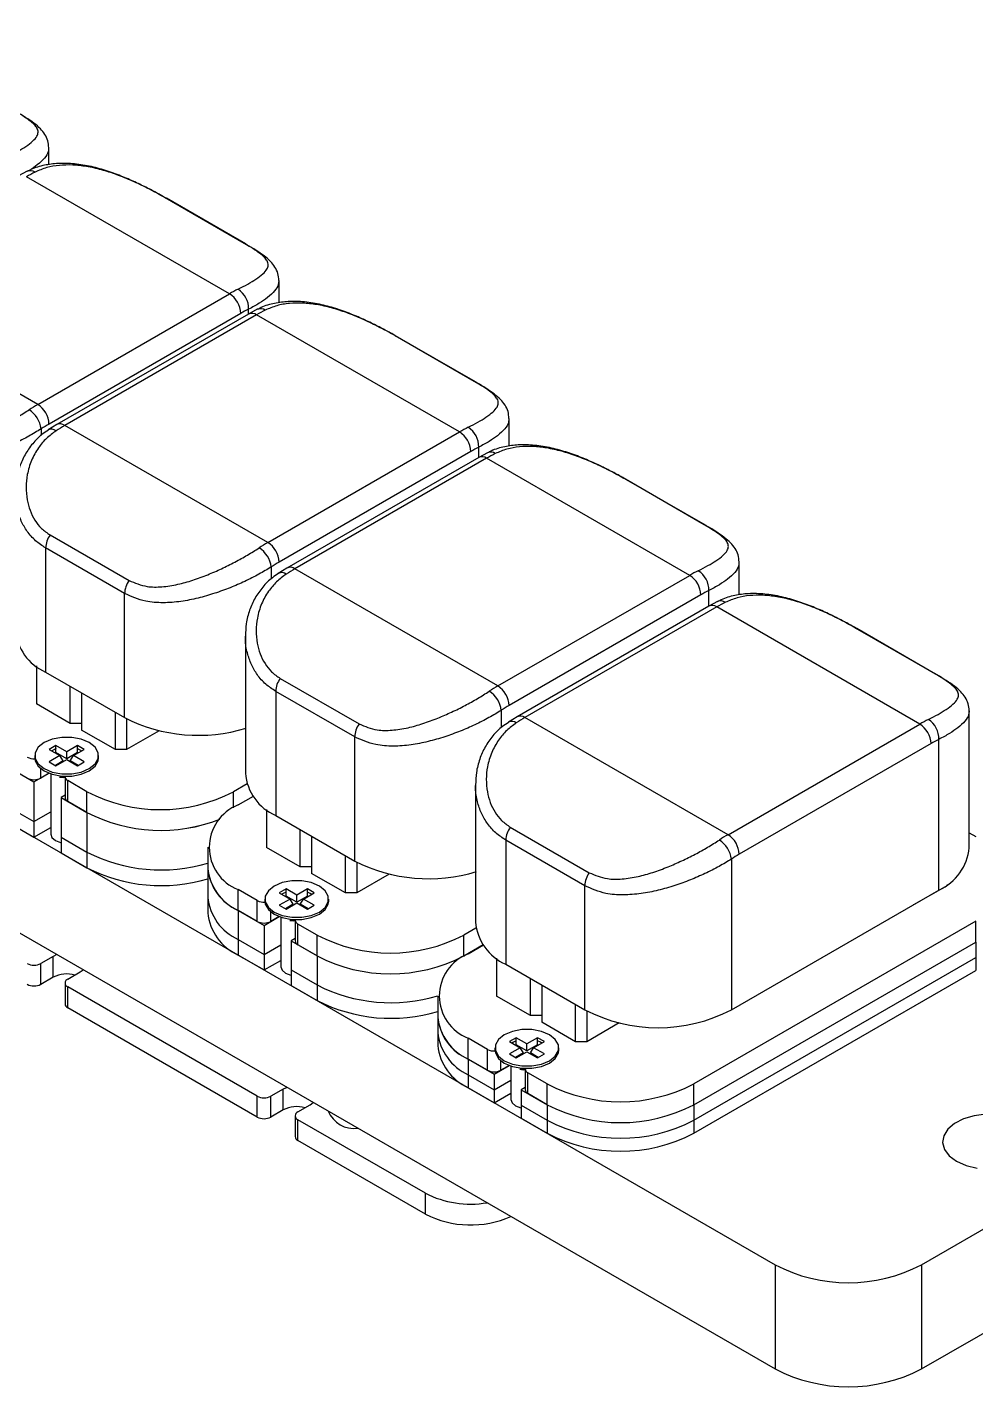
# Model space of a CAD drawing. Header units: millimetres. Extents: x 5 to 292, y 4 to 204.
# Drawn here: x 228.11 to 257.84, y 120.19 to 162.84 of the extents above; entities that cross this region are included whole.
import ezdxf

# ---------------------------------------------------------------- set-up
doc = ezdxf.new("R2010")
doc.units = ezdxf.units.MM

msp = doc.modelspace()

# ---------------------------------------------------------------- linework, layer by layer
at = {"color": 7, "linetype": 'Continuous', "lineweight": 25}
for p, q in [((184.3, 162.838), (251.546, 124.018)), ((184.3, 159.572), (251.546, 120.752)), ((228.786, 158.525), (228.786, 159.055)), ((228.106, 158.319), (227.832, 158.172)), ((234.446, 154.473), (228.082, 158.147)), ((232.463, 157.472), (232.412, 157.501)), ((234.905, 156.058), (232.43, 157.487)), ((234.943, 156.042), (232.468, 157.471)), ((235.999, 154.194), (235.999, 154.891)), ((228.435, 151.003), (222.071, 154.677)), ((228.435, 151.003), (234.446, 154.473)), ((235.318, 153.989), (235.044, 153.841)), ((234.799, 153.861), (228.789, 150.391)), ((235.044, 153.841), (229.034, 150.371)), ((235.294, 153.816), (229.284, 150.346)), ((241.658, 150.142), (235.294, 153.816)), ((239.676, 153.142), (239.624, 153.171)), ((242.118, 151.727), (239.643, 153.156)), ((242.156, 151.711), (239.681, 153.14)), ((243.211, 149.696), (243.211, 150.56)), ((229.034, 150.371), (228.762, 150.204)), ((235.648, 146.673), (229.284, 150.346)), ((235.648, 146.673), (241.658, 150.142)), ((242.012, 149.53), (236.001, 146.06)), ((242.257, 149.343), (236.246, 145.873)), ((242.507, 149.318), (236.496, 145.848)), ((242.531, 149.49), (242.257, 149.343)), ((248.871, 145.644), (242.507, 149.318)), ((246.888, 148.643), (246.837, 148.672)), ((249.33, 147.229), (246.855, 148.658)), ((249.368, 147.213), (246.893, 148.642)), ((228.824, 146.911), (231.299, 145.482)), ((231.158, 145.074), (228.683, 146.502)), ((228.683, 146.502), (228.683, 142.61)), ((236.246, 145.873), (235.975, 145.705)), ((250.424, 145.029), (250.424, 146.062)), ((242.86, 142.174), (236.496, 145.848)), ((242.86, 142.174), (248.871, 145.644)), ((231.158, 141.181), (231.158, 145.074)), ((249.224, 145.032), (243.214, 141.562)), ((249.469, 144.676), (243.459, 141.206)), ((249.719, 144.651), (243.709, 141.182)), ((249.743, 144.824), (249.469, 144.676)), ((256.083, 140.978), (249.719, 144.651)), ((234.943, 143.735), (234.943, 139.438)), ((254.101, 143.977), (254.049, 144.006)), ((256.543, 142.563), (254.068, 143.991)), ((256.581, 142.547), (254.106, 143.975)), ((228.393, 142.802), (228.393, 141.609)), ((228.683, 142.61), (231.158, 141.181)), ((229.454, 140.997), (229.454, 142.165)), ((236.037, 142.412), (238.511, 140.983)), ((229.454, 140.997), (228.393, 141.609)), ((229.807, 141.961), (229.807, 140.792)), ((238.37, 140.575), (235.895, 142.004)), ((235.895, 142.004), (235.895, 138.112)), ((230.868, 140.18), (230.868, 141.349)), ((243.459, 141.206), (243.187, 141.039)), ((250.073, 137.508), (243.709, 141.182)), ((257.636, 137.099), (257.636, 141.396)), ((229.807, 140.997), (229.454, 140.997)), ((230.868, 140.18), (229.807, 140.792)), ((231.221, 141.146), (231.221, 140.18)), ((232.24, 140.768), (231.221, 140.18)), ((250.073, 137.508), (256.083, 140.978)), ((238.37, 136.683), (238.37, 140.575)), ((256.437, 140.365), (250.426, 136.896)), ((256.684, 135.772), (256.684, 140.498)), ((228.343, 139.989), (228.343, 139.919)), ((229.007, 140.305), (228.795, 140.182)), ((228.795, 140.182), (229.131, 139.989)), ((229.131, 139.989), (228.795, 139.795)), ((228.919, 140.163), (228.873, 140.137)), ((229.011, 140.207), (228.919, 140.163)), ((229.007, 140.082), (228.988, 140.071)), ((229.343, 140.111), (229.007, 140.305)), ((229.007, 140.209), (229.007, 140.305)), ((229.007, 140.082), (229.007, 140.195)), ((229.343, 139.888), (229.007, 140.082)), ((229.234, 139.825), (229.131, 139.989)), ((229.679, 140.305), (229.343, 140.111)), ((229.343, 139.888), (229.343, 140.111)), ((229.679, 140.082), (229.343, 139.888)), ((229.452, 139.825), (229.555, 139.989)), ((229.555, 139.989), (229.891, 140.182)), ((229.891, 139.795), (229.555, 139.989)), ((229.891, 140.182), (229.679, 140.305)), ((229.679, 140.209), (229.679, 140.305)), ((229.679, 140.082), (229.679, 140.195)), ((229.698, 140.071), (229.679, 140.082)), ((230.343, 139.919), (230.343, 139.989)), ((231.221, 140.18), (230.868, 140.18)), ((227.505, 139.633), (228.318, 139.163)), ((228.795, 139.795), (229.007, 139.672)), ((229.234, 139.825), (228.988, 139.683)), ((229.007, 139.672), (229.343, 139.866)), ((229.343, 139.866), (229.679, 139.672)), ((229.698, 139.683), (229.452, 139.825)), ((229.679, 139.672), (229.891, 139.795)), ((228.318, 139.163), (228.792, 139.437)), ((228.318, 139.163), (228.318, 137.918)), ((228.792, 139.437), (228.53, 139.286)), ((228.843, 139.419), (228.843, 137.53)), ((229.122, 139.314), (229.228, 139.299)), ((229.291, 139.293), (229.228, 139.299)), ((229.291, 139.327), (229.291, 138.673)), ((229.979, 138.857), (229.378, 139.204)), ((229.378, 138.551), (229.378, 139.204)), ((234.997, 139.1), (234.576, 138.857)), ((242.156, 139.069), (242.156, 134.772)), ((229.291, 138.745), (229.166, 138.673)), ((229.166, 138.673), (229.979, 138.204)), ((229.166, 138.673), (229.166, 137.428)), ((229.979, 138.204), (229.979, 138.857)), ((234.717, 138.441), (235.194, 138.716)), ((227.505, 138.387), (228.318, 137.918)), ((228.318, 137.918), (228.843, 138.221)), ((229.979, 138.204), (229.378, 138.551)), ((229.979, 138.204), (229.979, 136.958)), ((235.606, 138.303), (235.606, 137.11)), ((227.505, 137.897), (228.318, 137.428)), ((228.318, 137.918), (228.318, 137.428)), ((235.895, 138.112), (238.37, 136.683)), ((228.318, 137.428), (228.843, 137.731)), ((229.166, 137.428), (229.979, 136.958)), ((229.166, 137.428), (229.166, 136.938)), ((236.666, 136.498), (236.666, 137.667)), ((237.02, 137.463), (237.02, 136.294)), ((245.583, 135.909), (243.108, 137.338)), ((243.108, 137.338), (243.108, 133.445)), ((243.249, 137.746), (245.724, 136.317)), ((257.636, 137.566), (257.839, 137.448)), ((229.166, 136.938), (229.979, 136.468)), ((229.979, 136.958), (229.979, 136.468)), ((233.765, 137.114), (233.765, 136.461)), ((236.666, 136.498), (235.606, 137.11)), ((237.02, 136.498), (236.666, 136.498)), ((238.08, 135.682), (238.08, 136.85)), ((238.434, 136.647), (238.434, 135.682)), ((250.179, 136.743), (250.179, 132.017)), ((233.765, 136.461), (233.765, 135.55)), ((238.08, 135.682), (237.02, 136.294)), ((239.452, 136.27), (238.434, 135.682)), ((235.318, 135.441), (234.717, 135.788)), ((234.717, 135.134), (234.717, 135.788)), ((236.22, 135.807), (236.008, 135.684)), ((236.008, 135.684), (236.343, 135.49)), ((236.131, 135.665), (236.086, 135.639)), ((236.224, 135.709), (236.131, 135.665)), ((236.556, 135.613), (236.22, 135.807)), ((236.22, 135.711), (236.22, 135.807)), ((236.22, 135.584), (236.22, 135.697)), ((236.891, 135.807), (236.556, 135.613)), ((236.768, 135.49), (237.104, 135.684)), ((237.104, 135.684), (236.891, 135.807)), ((236.891, 135.711), (236.891, 135.807)), ((236.891, 135.584), (236.891, 135.697)), ((238.434, 135.682), (238.08, 135.682)), ((245.583, 132.017), (245.583, 135.909)), ((250.179, 132.017), (256.684, 135.772)), ((256.951, 135.917), (255.89, 135.304)), ((256.951, 135.917), (256.951, 135.947)), ((233.765, 135.55), (233.765, 135.06)), ((235.318, 134.787), (235.318, 135.441)), ((235.556, 135.49), (235.556, 135.42)), ((236.343, 135.49), (236.008, 135.296)), ((236.008, 135.296), (236.22, 135.174)), ((236.22, 135.584), (236.2, 135.573)), ((236.446, 135.327), (236.2, 135.185)), ((236.556, 135.39), (236.22, 135.584)), ((236.22, 135.174), (236.556, 135.368)), ((236.446, 135.327), (236.343, 135.49)), ((236.556, 135.39), (236.556, 135.613)), ((236.891, 135.584), (236.556, 135.39)), ((236.556, 135.368), (236.891, 135.174)), ((236.665, 135.327), (236.768, 135.49)), ((236.911, 135.185), (236.665, 135.327)), ((237.104, 135.296), (236.768, 135.49)), ((236.911, 135.573), (236.891, 135.584)), ((236.891, 135.174), (237.104, 135.296)), ((237.556, 135.42), (237.556, 135.49)), ((255.89, 135.304), (255.874, 135.304)), ((255.89, 135.314), (255.89, 135.304)), ((234.717, 135.134), (235.53, 134.665)), ((234.717, 135.134), (234.717, 134.223)), ((235.318, 134.787), (234.717, 135.134)), ((235.53, 134.665), (236.004, 134.939)), ((236.004, 134.939), (235.742, 134.787)), ((236.056, 134.92), (236.056, 133.366)), ((236.335, 134.816), (236.44, 134.801)), ((236.503, 134.795), (236.44, 134.801)), ((236.503, 134.828), (236.503, 134.175)), ((257.839, 134.795), (249.001, 129.693)), ((257.839, 134.142), (257.839, 134.795)), ((235.53, 134.665), (235.53, 133.754)), ((237.192, 134.359), (236.591, 134.706)), ((236.591, 134.053), (236.591, 134.706)), ((237.192, 133.706), (237.192, 134.359)), ((242.173, 134.581), (241.788, 134.359)), ((241.788, 133.706), (241.788, 134.359)), ((234.717, 134.223), (235.53, 133.754)), ((234.717, 134.223), (234.717, 133.733)), ((235.53, 133.754), (236.056, 134.057)), ((236.503, 134.247), (236.379, 134.175)), ((236.379, 134.175), (237.192, 133.706)), ((236.379, 134.175), (236.379, 133.264)), ((237.192, 133.706), (236.591, 134.053)), ((241.788, 133.706), (242.4, 134.059)), ((241.93, 133.775), (242.406, 134.05)), ((249.001, 129.039), (257.839, 134.142)), ((257.839, 134.142), (257.839, 133.652)), ((228.919, 133.692), (228.53, 133.467)), ((229.039, 133.745), (228.919, 133.692)), ((228.919, 133.039), (228.919, 133.692)), ((234.717, 133.733), (235.53, 133.264)), ((235.53, 133.754), (235.53, 133.264)), ((235.53, 133.264), (236.056, 133.567)), ((237.192, 133.706), (237.192, 132.795)), ((242.818, 133.637), (242.818, 132.444)), ((249.001, 128.549), (257.839, 133.652)), ((257.839, 133.652), (257.839, 133.244)), ((228.53, 132.814), (228.53, 133.467)), ((229.378, 132.978), (229.767, 133.202)), ((229.767, 133.202), (229.86, 133.271)), ((236.379, 133.264), (237.192, 132.795)), ((236.379, 133.264), (236.379, 132.774)), ((243.108, 133.445), (245.583, 132.017)), ((249.001, 128.141), (257.839, 133.244)), ((228.919, 133.039), (228.53, 132.814)), ((229.291, 132.855), (229.291, 132.202)), ((235.318, 129.304), (229.378, 132.733)), ((229.378, 132.079), (229.378, 132.733)), ((236.379, 132.774), (237.192, 132.305)), ((237.192, 132.795), (237.192, 132.305)), ((243.879, 131.832), (243.879, 133)), ((244.232, 132.796), (244.232, 131.628)), ((240.978, 132.448), (240.978, 131.795)), ((243.879, 131.832), (242.818, 132.444)), ((235.318, 128.651), (229.378, 132.079)), ((240.978, 131.795), (240.978, 131.305)), ((244.232, 131.832), (243.879, 131.832)), ((245.293, 131.015), (245.293, 132.184)), ((245.646, 131.981), (245.646, 131.015)), ((245.293, 131.015), (244.232, 131.628)), ((246.665, 131.603), (245.646, 131.015)), ((240.978, 131.305), (240.978, 130.896)), ((242.531, 130.774), (241.93, 131.121)), ((241.93, 130.468), (241.93, 131.121)), ((243.432, 131.14), (243.22, 131.018)), ((243.22, 131.018), (243.556, 130.824)), ((243.344, 130.999), (243.298, 130.973)), ((243.436, 131.042), (243.344, 130.999)), ((243.768, 130.946), (243.432, 131.14)), ((243.432, 131.045), (243.432, 131.14)), ((243.432, 130.917), (243.432, 131.03)), ((244.104, 131.14), (243.768, 130.946)), ((243.768, 130.724), (243.768, 130.946)), ((243.98, 130.824), (244.316, 131.018)), ((244.316, 131.018), (244.104, 131.14)), ((244.104, 131.045), (244.104, 131.14)), ((244.104, 130.917), (244.104, 131.03)), ((245.646, 131.015), (245.293, 131.015)), ((242.531, 130.121), (242.531, 130.774)), ((242.768, 130.824), (242.768, 130.754)), ((243.556, 130.824), (243.22, 130.63)), ((243.22, 130.63), (243.432, 130.508)), ((243.432, 130.917), (243.413, 130.906)), ((243.659, 130.661), (243.413, 130.519)), ((243.768, 130.724), (243.432, 130.917)), ((243.432, 130.508), (243.768, 130.701)), ((243.659, 130.661), (243.556, 130.824)), ((244.104, 130.917), (243.768, 130.724)), ((243.768, 130.701), (244.104, 130.508)), ((243.877, 130.661), (243.98, 130.824)), ((244.123, 130.519), (243.877, 130.661)), ((244.316, 130.63), (243.98, 130.824)), ((244.123, 130.906), (244.104, 130.917)), ((244.104, 130.508), (244.316, 130.63)), ((244.768, 130.754), (244.768, 130.824)), ((241.93, 130.468), (242.743, 129.999)), ((241.93, 130.468), (241.93, 129.978)), ((242.531, 130.121), (241.93, 130.468)), ((242.743, 129.999), (243.217, 130.272)), ((243.217, 130.272), (242.955, 130.121)), ((243.268, 130.254), (243.268, 129.202)), ((243.547, 130.149), (243.653, 130.135)), ((243.716, 130.129), (243.653, 130.135)), ((243.716, 130.162), (243.716, 129.509)), ((241.93, 129.978), (242.743, 129.509)), ((241.93, 129.978), (241.93, 129.57)), ((242.743, 129.999), (242.743, 129.509)), ((242.743, 129.509), (243.268, 129.812)), ((244.404, 129.693), (243.803, 130.039)), ((243.803, 129.386), (243.803, 130.039)), ((244.404, 129.039), (244.404, 129.693)), ((249.001, 129.039), (249.001, 129.693)), ((235.318, 128.651), (235.318, 129.304)), ((236.131, 129.528), (235.742, 129.304)), ((235.742, 128.651), (235.742, 129.304)), ((236.251, 129.582), (236.131, 129.528)), ((236.131, 128.875), (236.131, 129.528)), ((241.93, 129.57), (242.743, 129.1)), ((242.743, 129.509), (242.743, 129.1)), ((242.743, 129.1), (243.268, 129.404)), ((243.716, 129.58), (243.591, 129.509)), ((243.591, 129.509), (244.404, 129.039)), ((243.591, 129.509), (243.591, 129.019)), ((244.404, 129.039), (243.803, 129.386)), ((236.131, 128.875), (235.742, 128.651)), ((236.591, 128.814), (236.98, 129.038)), ((236.98, 129.038), (237.073, 129.108)), ((243.591, 129.019), (244.404, 128.549)), ((243.591, 129.019), (243.591, 128.611)), ((244.404, 129.039), (244.404, 128.549)), ((249.001, 129.039), (249.001, 128.549)), ((256.142, 124.018), (264.981, 129.121)), ((236.503, 128.691), (236.503, 128.038)), ((240.586, 126.263), (236.591, 128.569)), ((236.591, 127.916), (236.591, 128.569)), ((243.591, 128.611), (244.404, 128.141)), ((244.404, 128.549), (244.404, 128.141)), ((249.001, 128.549), (249.001, 128.141)), ((240.586, 125.609), (236.591, 127.916)), ((240.586, 125.609), (240.586, 126.263)), ((256.142, 120.752), (264.981, 125.855)), ((251.546, 124.018), (251.546, 120.752)), ((256.142, 124.018), (256.142, 120.752))]:
    msp.add_line(p, q, dxfattribs=at)
at = {"color": 8, "linetype": 'Continuous', "lineweight": 25}
for p, q in [((235.047, 153.842), (235.047, 153.994)), ((228.541, 150.238), (228.541, 150.033)), ((242.259, 149.344), (242.259, 149.663)), ((235.754, 145.908), (235.754, 145.535)), ((249.472, 144.678), (249.472, 145.165)), ((242.966, 141.409), (242.966, 140.868)), ((228.53, 139.286), (228.53, 139.583)), ((234.576, 138.354), (234.576, 138.857)), ((235.742, 134.787), (235.742, 135.084)), ((241.788, 133.706), (241.788, 133.688)), ((242.955, 130.121), (242.955, 130.418))]:
    msp.add_line(p, q, dxfattribs=at)
at = {"color": 8, "linetype": 'Continuous', "lineweight": 25, "flags": 128}
for points in [[(232.43, 157.487), (232.462, 157.474), (232.464, 157.473)], [(239.643, 153.156), (239.674, 153.144), (239.676, 153.143)], [(246.855, 148.658), (246.887, 148.645), (246.889, 148.644)], [(254.068, 143.991), (254.099, 143.979), (254.101, 143.978)]]:
    msp.add_lwpolyline(points, dxfattribs=at)
at = {"color": 7, "linetype": 'Continuous', "lineweight": 25, "flags": 128}
for points in [[(234.943, 156.042), (234.937, 156.046), (234.905, 156.058)], [(242.156, 151.711), (242.149, 151.715), (242.118, 151.727)], [(249.368, 147.213), (249.362, 147.217), (249.33, 147.229)], [(256.581, 142.547), (256.574, 142.55), (256.543, 142.563)], [(228.636, 139.58), (228.889, 139.474), (229.187, 139.418), (229.5, 139.418), (229.797, 139.474), (230.05, 139.58), (230.234, 139.727), (230.331, 139.898), (230.331, 140.079), (230.234, 140.251), (230.05, 140.397), (229.797, 140.503), (229.5, 140.559), (229.187, 140.559), (228.889, 140.503), (228.636, 140.397), (228.452, 140.251), (228.355, 140.079), (228.355, 139.898), (228.452, 139.727), (228.636, 139.58)], [(228.343, 139.919), (228.355, 139.828), (228.452, 139.656), (228.636, 139.51), (228.889, 139.404), (229.187, 139.348), (229.5, 139.348), (229.797, 139.404), (230.05, 139.51), (230.234, 139.656), (230.331, 139.828), (230.343, 139.919)], [(229.81, 140.136), (229.767, 140.163), (229.675, 140.207)], [(229.291, 139.3), (229.193, 139.306), (229.122, 139.314)], [(228.843, 137.53), (228.881, 137.419), (228.99, 137.326)], [(228.99, 137.326), (229.152, 137.263), (229.166, 137.26)], [(235.848, 135.082), (236.102, 134.976), (236.399, 134.92), (236.712, 134.92), (237.01, 134.976), (237.263, 135.082), (237.447, 135.228), (237.543, 135.4), (237.543, 135.581), (237.447, 135.752), (237.263, 135.898), (237.01, 136.005), (236.712, 136.06), (236.399, 136.06), (236.102, 136.005), (235.848, 135.898), (235.665, 135.752), (235.568, 135.581), (235.568, 135.4), (235.665, 135.228), (235.848, 135.082)], [(237.023, 135.637), (236.98, 135.665), (236.887, 135.709)], [(235.556, 135.42), (235.568, 135.33), (235.665, 135.158), (235.848, 135.012), (236.102, 134.906), (236.399, 134.85), (236.712, 134.85), (237.01, 134.906), (237.263, 135.012), (237.447, 135.158), (237.543, 135.33), (237.556, 135.42)], [(236.503, 134.801), (236.406, 134.807), (236.335, 134.816)], [(236.056, 133.366), (236.094, 133.256), (236.202, 133.162)], [(236.202, 133.162), (236.364, 133.099), (236.379, 133.096)], [(243.061, 130.416), (243.314, 130.31), (243.612, 130.254), (243.924, 130.254), (244.222, 130.31), (244.475, 130.416), (244.659, 130.562), (244.756, 130.734), (244.756, 130.914), (244.659, 131.086), (244.475, 131.232), (244.222, 131.338), (243.924, 131.394), (243.612, 131.394), (243.314, 131.338), (243.061, 131.232), (242.877, 131.086), (242.78, 130.914), (242.78, 130.734), (242.877, 130.562), (243.061, 130.416)], [(244.235, 130.971), (244.192, 130.999), (244.1, 131.042)], [(242.768, 130.754), (242.78, 130.664), (242.877, 130.492), (243.061, 130.346), (243.314, 130.239), (243.612, 130.184), (243.924, 130.184), (244.222, 130.239), (244.475, 130.346), (244.659, 130.492), (244.756, 130.664), (244.768, 130.754)], [(243.716, 130.135), (243.618, 130.141), (243.547, 130.149)], [(243.268, 129.202), (243.306, 129.092), (243.415, 128.998)], [(243.415, 128.998), (243.577, 128.936), (243.591, 128.932)], [(258.158, 128.738), (257.791, 128.69), (257.456, 128.592), (257.174, 128.448), (256.963, 128.269), (256.835, 128.065), (256.8, 127.849), (256.859, 127.634), (257.008, 127.435), (257.238, 127.263)], [(257.238, 127.263), (257.536, 127.13), (257.881, 127.044)]]:
    msp.add_lwpolyline(points, dxfattribs=at)
at = {"color": 7, "linetype": 'Continuous', "lineweight": 25}
for centre, radius, start, end in [((230.62, 153.755), 5.072, 116.5448, 120.0273), ((236.984, 150.082), 5.072, 116.5448, 120.0273), ((234.032, 153.826), 0.768, 2.6055, 57.3945), ((234.32, 154.01), 0.727, 358.6979, 56.8936), ((237.113, 149.857), 4.625, 116.5448, 120.0273), ((237.832, 149.425), 5.072, 116.5448, 120.0273), ((231.245, 146.142), 5.615, 120.0244, 123.2788), ((228.021, 150.356), 0.768, 2.6055, 57.3945), ((227.729, 150.143), 0.818, 6.6843, 57.8761), ((231.35, 145.959), 5.119, 120.0244, 123.2788), ((232.093, 145.485), 5.615, 120.0244, 123.2788), ((244.196, 145.751), 5.072, 116.5448, 120.0273), ((241.244, 149.495), 0.768, 2.6055, 57.3945), ((241.533, 149.68), 0.727, 358.6979, 56.8936), ((244.326, 145.526), 4.625, 116.5448, 120.0273), ((245.045, 144.926), 5.072, 116.5448, 120.0273), ((229.432, 146.471), 0.75, 144.149, 177.6386), ((238.457, 141.811), 5.615, 120.0244, 123.2788), ((234.941, 145.812), 0.818, 6.6843, 57.8761), ((235.234, 146.025), 0.768, 2.6055, 57.3945), ((238.563, 141.628), 5.119, 120.0244, 123.2788), ((231.907, 145.043), 0.75, 144.149, 177.6386), ((239.306, 140.987), 5.615, 120.0244, 123.2788), ((251.409, 141.253), 5.072, 116.5448, 120.0273), ((248.457, 144.997), 0.768, 2.6055, 57.3945), ((248.745, 145.181), 0.727, 358.6979, 56.8936), ((251.538, 141.028), 4.625, 116.5448, 120.0273), ((252.257, 140.26), 5.072, 116.5448, 120.0273), ((229.316, 144.069), 1.591, 184.7823, 246.5379), ((236.644, 141.973), 0.75, 144.149, 177.6386), ((245.67, 137.313), 5.615, 120.0244, 123.2788), ((242.446, 141.527), 0.768, 2.6055, 57.3945), ((242.154, 141.314), 0.818, 6.6843, 57.8761), ((233.476, 145.733), 5.108, 243.0024, 287.0225), ((245.775, 137.13), 5.119, 120.0244, 123.2788), ((246.518, 136.32), 5.615, 120.0244, 123.2788), ((239.119, 140.544), 0.75, 144.149, 177.6386), ((258.621, 136.586), 5.072, 116.5448, 120.0273), ((255.669, 140.33), 0.768, 2.6055, 57.3945), ((255.958, 140.515), 0.727, 358.6979, 56.8936), ((258.751, 136.361), 4.625, 116.5448, 120.0273), ((228.313, 140.332), 0.444, 242.2313, 274.0936), ((228.318, 139.695), 0.461, 242.6097, 297.3903), ((229.431, 139.333), 0.139, 176.3518, 247.9814), ((236.529, 139.571), 1.591, 184.7823, 246.5379), ((229.441, 138.688), 0.151, 185.6948, 245.6253), ((232.278, 143.268), 4.974, 242.4805, 297.5195), ((232.293, 142.711), 5.066, 242.8221, 291.45), ((232.293, 142.701), 5.058, 242.7783, 291.4938), ((235.235, 137.114), 1.424, 111.3126, 248.6874), ((243.857, 137.307), 0.75, 144.149, 177.6386), ((252.882, 132.647), 5.615, 120.0244, 123.2788), ((249.366, 136.648), 0.818, 6.6843, 57.8761), ((249.659, 136.861), 0.768, 2.6055, 57.3945), ((232.298, 141.511), 5.109, 243.0069, 286.6858), ((256.011, 137.26), 1.633, 294.3332, 354.3466), ((240.689, 141.234), 5.108, 243.0024, 287.0225), ((252.988, 132.463), 5.119, 120.0244, 123.2788), ((232.298, 141.021), 5.109, 243.0069, 286.6858), ((235.39, 136.622), 1.633, 185.6534, 245.6668), ((235.35, 136.594), 1.591, 184.7823, 246.5379), ((246.332, 135.878), 0.75, 144.149, 177.6386), ((235.39, 135.711), 1.633, 185.6534, 245.6668), ((235.525, 135.834), 0.444, 242.2313, 274.0936), ((235.39, 135.221), 1.633, 185.6534, 245.6668), ((235.53, 135.197), 0.461, 242.6097, 297.3903), ((236.643, 134.835), 0.139, 176.3518, 247.9814), ((243.741, 134.905), 1.591, 184.7823, 246.5379), ((239.49, 138.77), 4.974, 242.4805, 297.5195), ((236.653, 134.19), 0.151, 185.6948, 245.6253), ((239.49, 138.117), 4.974, 242.4805, 297.5195), ((242.447, 132.448), 1.424, 111.3126, 248.6874), ((228.318, 133.877), 0.461, 242.6097, 297.3903), ((229.347, 132.195), 0.946, 74.3946, 116.9262), ((228.318, 133.224), 0.461, 242.6097, 297.3903), ((229.425, 132.855), 0.131, 110.7834, 249.2166), ((239.511, 137.347), 5.109, 243.0069, 286.686), ((239.511, 136.857), 5.109, 243.0069, 286.6858), ((229.441, 132.217), 0.151, 185.6948, 245.6253), ((242.602, 131.955), 1.633, 185.6534, 245.6668), ((242.563, 131.927), 1.591, 184.7823, 246.5379), ((247.881, 136.428), 4.974, 242.4805, 297.5195), ((242.602, 131.466), 1.633, 185.6534, 245.6668), ((242.602, 131.057), 1.633, 185.6534, 245.6668), ((242.738, 131.167), 0.444, 242.2313, 274.0936), ((242.743, 130.53), 0.461, 242.6097, 297.3903), ((243.856, 130.168), 0.139, 176.3518, 247.9814), ((246.703, 134.103), 4.974, 242.4805, 297.5195), ((235.53, 129.713), 0.461, 242.6097, 297.3903), ((243.866, 129.524), 0.151, 185.6948, 245.6253), ((236.56, 128.032), 0.946, 74.3946, 116.9262), ((236.637, 128.691), 0.131, 110.7834, 249.2166), ((238.359, 129.181), 0.89, 202.6206, 277.3847), ((246.703, 133.45), 4.974, 242.4805, 297.5195), ((235.53, 129.06), 0.461, 242.6097, 297.3903), ((246.703, 132.96), 4.974, 242.4805, 297.5195), ((236.653, 128.053), 0.151, 185.6948, 245.6253), ((246.703, 132.552), 4.974, 242.4805, 297.5195), ((241.998, 128.995), 3.075, 242.6764, 279.7408), ((242.007, 128.375), 3.109, 242.8022, 293.8877), ((253.844, 128.429), 4.974, 242.4805, 297.5195), ((253.844, 125.163), 4.974, 242.4805, 297.5195)]:
    msp.add_arc(centre, radius, start, end, dxfattribs=at)
at = {"color": 8, "linetype": 'Continuous', "lineweight": 25}
for centre, radius, start, end in [((228.205, 158.079), 0.26, 55.3816, 112.0743), ((235.418, 153.748), 0.26, 55.3816, 112.0743), ((235.148, 153.612), 0.251, 54.3824, 114.3071), ((228.868, 149.999), 0.23, 51.2901, 117.4557), ((229.139, 150.156), 0.24, 52.7464, 115.9582), ((242.36, 149.113), 0.251, 54.3824, 114.3071), ((242.63, 149.25), 0.26, 55.3816, 112.0743), ((236.351, 145.657), 0.24, 52.7464, 115.9582), ((236.081, 145.501), 0.23, 51.2901, 117.4557), ((249.573, 144.447), 0.251, 54.3824, 114.3071), ((249.843, 144.583), 0.26, 55.3816, 112.0743), ((243.564, 140.991), 0.24, 52.7464, 115.9582), ((243.293, 140.835), 0.23, 51.2901, 117.4557)]:
    msp.add_arc(centre, radius, start, end, dxfattribs=at)
at = {"color": 7, "linetype": 'Continuous', "lineweight": 25}
for points, knots in [([(227.505, 158.783), (227.609, 158.836), (227.819, 158.945), (228.082, 159.106), (228.292, 159.264), (228.417, 159.41), (228.458, 159.543), (228.427, 159.663), (228.332, 159.785), (228.183, 159.912), (227.974, 160.055), (227.788, 160.166), (227.693, 160.222)], [0, 0, 0, 0, 0.098438, 0.19944, 0.316599, 0.437452, 0.539331, 0.643479, 0.732166, 0.82297, 0.909818, 1, 1, 1, 1]), ([(228.782, 159.057), (228.776, 159.132), (228.765, 159.286), (228.66, 159.488), (228.513, 159.666), (228.321, 159.831), (228.072, 160.001), (227.867, 160.129), (227.738, 160.201), (227.719, 160.211)], [0, 0, 0, 0, 0.133717, 0.275279, 0.425159, 0.605718, 0.797884, 0.970069, 1, 1, 1, 1]), ([(232.412, 157.501), (232.37, 157.526), (232.223, 157.611), (231.927, 157.768), (231.529, 157.964), (231.092, 158.156), (230.618, 158.332), (230.11, 158.475), (229.588, 158.562), (229.094, 158.577), (228.636, 158.513), (228.311, 158.426), (228.147, 158.333), (228.111, 158.313)], [0, 0, 0, 0, 0.036041, 0.127832, 0.220843, 0.318133, 0.423377, 0.534762, 0.650439, 0.765011, 0.863551, 0.969505, 1, 1, 1, 1]), ([(232.43, 157.487), (232.248, 157.588), (231.932, 157.764), (231.397, 158.019), (230.915, 158.216), (230.431, 158.372), (229.973, 158.474), (229.528, 158.523), (229.11, 158.513), (228.708, 158.445), (228.473, 158.344), (228.353, 158.293)], [0, 0, 0, 0, 0.15204, 0.263063, 0.378844, 0.484471, 0.592649, 0.692472, 0.794495, 0.895879, 1, 1, 1, 1]), ([(234.717, 154.619), (234.821, 154.673), (235.032, 154.781), (235.294, 154.942), (235.505, 155.101), (235.629, 155.246), (235.671, 155.379), (235.639, 155.499), (235.545, 155.621), (235.395, 155.748), (235.186, 155.892), (235, 156.002), (234.905, 156.058)], [0, 0, 0, 0, 0.098438, 0.19944, 0.316599, 0.437452, 0.539331, 0.643479, 0.732166, 0.82297, 0.909818, 1, 1, 1, 1]), ([(235.994, 154.893), (235.989, 154.968), (235.978, 155.122), (235.872, 155.325), (235.726, 155.503), (235.534, 155.667), (235.285, 155.837), (235.079, 155.965), (234.951, 156.037), (234.932, 156.048)], [0, 0, 0, 0, 0.133717, 0.275279, 0.425159, 0.605718, 0.797884, 0.970069, 1, 1, 1, 1]), ([(239.624, 153.171), (239.583, 153.195), (239.436, 153.28), (239.139, 153.437), (238.742, 153.633), (238.305, 153.826), (237.83, 154.002), (237.322, 154.145), (236.801, 154.231), (236.307, 154.246), (235.849, 154.183), (235.524, 154.095), (235.36, 154.003), (235.323, 153.982)], [0, 0, 0, 0, 0.036041, 0.127832, 0.220843, 0.318133, 0.423377, 0.534762, 0.650439, 0.765011, 0.863551, 0.969505, 1, 1, 1, 1]), ([(239.643, 153.156), (239.46, 153.258), (239.145, 153.433), (238.609, 153.688), (238.128, 153.885), (237.643, 154.041), (237.185, 154.143), (236.741, 154.192), (236.323, 154.182), (235.921, 154.114), (235.685, 154.013), (235.566, 153.962)], [0, 0, 0, 0, 0.15204, 0.263063, 0.378844, 0.484471, 0.592649, 0.692472, 0.794495, 0.895879, 1, 1, 1, 1]), ([(241.93, 150.288), (242.034, 150.342), (242.244, 150.451), (242.506, 150.611), (242.717, 150.77), (242.842, 150.916), (242.883, 151.049), (242.852, 151.169), (242.757, 151.291), (242.608, 151.417), (242.399, 151.561), (242.213, 151.671), (242.118, 151.727)], [0, 0, 0, 0, 0.098438, 0.19944, 0.316599, 0.437452, 0.539331, 0.643479, 0.732166, 0.82297, 0.909818, 1, 1, 1, 1]), ([(243.207, 150.563), (243.201, 150.637), (243.19, 150.791), (243.085, 150.994), (242.938, 151.172), (242.746, 151.337), (242.497, 151.506), (242.292, 151.634), (242.163, 151.706), (242.144, 151.717)], [0, 0, 0, 0, 0.133717, 0.275279, 0.425159, 0.605718, 0.797884, 0.970069, 1, 1, 1, 1]), ([(224.087, 149.813), (224.269, 149.736), (224.585, 149.603), (225.12, 149.604), (225.602, 149.68), (226.086, 149.817), (226.544, 149.986), (226.989, 150.181), (227.407, 150.389), (227.809, 150.611), (228.044, 150.76), (228.164, 150.836)], [0, 0, 0, 0, 0.15204, 0.263063, 0.378844, 0.484471, 0.592649, 0.692472, 0.794495, 0.895879, 1, 1, 1, 1]), ([(228.541, 150.238), (228.416, 150.161), (228.161, 150.005), (227.723, 149.784), (227.256, 149.581), (226.763, 149.401), (226.243, 149.252), (225.699, 149.144), (225.146, 149.102), (224.528, 149.145), (224.158, 149.309), (223.945, 149.404)], [0, 0, 0, 0, 0.097847, 0.198625, 0.295593, 0.394956, 0.499553, 0.606771, 0.721034, 0.839304, 1, 1, 1, 1]), ([(228.769, 150.195), (228.704, 150.155), (228.517, 150.039), (228.268, 149.779), (228.025, 149.434), (227.854, 149.045), (227.748, 148.642), (227.739, 148.367), (227.735, 148.237)], [0, 0, 0, 0, 0.096737, 0.277233, 0.45935, 0.641735, 0.829971, 1, 1, 1, 1]), ([(229.012, 150.179), (228.908, 150.103), (228.698, 149.947), (228.435, 149.632), (228.225, 149.25), (228.1, 148.829), (228.059, 148.409), (228.09, 148.03), (228.185, 147.677), (228.334, 147.373), (228.543, 147.102), (228.729, 146.975), (228.824, 146.911)], [0, 0, 0, 0, 0.098438, 0.19944, 0.316599, 0.437452, 0.539331, 0.643479, 0.732166, 0.82297, 0.909818, 1, 1, 1, 1]), ([(246.837, 148.672), (246.795, 148.696), (246.648, 148.782), (246.352, 148.939), (245.954, 149.135), (245.517, 149.327), (245.043, 149.503), (244.535, 149.646), (244.013, 149.733), (243.519, 149.748), (243.061, 149.684), (242.736, 149.597), (242.572, 149.504), (242.536, 149.484)], [0, 0, 0, 0, 0.0360407, 0.1278318, 0.2208429, 0.318133, 0.4233771, 0.5347617, 0.6504393, 0.7650111, 0.8635514, 0.9695051, 1, 1, 1, 1]), ([(246.855, 148.658), (246.673, 148.759), (246.357, 148.935), (245.822, 149.19), (245.34, 149.387), (244.856, 149.543), (244.397, 149.645), (243.953, 149.694), (243.535, 149.684), (243.133, 149.616), (242.898, 149.515), (242.778, 149.464)], [0, 0, 0, 0, 0.15204, 0.263063, 0.378844, 0.484471, 0.592649, 0.692472, 0.794495, 0.895879, 1, 1, 1, 1]), ([(249.142, 145.79), (249.246, 145.844), (249.457, 145.952), (249.719, 146.113), (249.93, 146.272), (250.054, 146.417), (250.096, 146.55), (250.064, 146.67), (249.97, 146.792), (249.82, 146.919), (249.611, 147.063), (249.425, 147.173), (249.33, 147.229)], [0, 0, 0, 0, 0.098438, 0.19944, 0.316599, 0.437452, 0.539331, 0.643479, 0.732166, 0.82297, 0.909818, 1, 1, 1, 1]), ([(250.419, 146.064), (250.414, 146.139), (250.403, 146.293), (250.297, 146.496), (250.151, 146.674), (249.958, 146.838), (249.71, 147.008), (249.504, 147.136), (249.376, 147.208), (249.357, 147.219)], [0, 0, 0, 0, 0.133717, 0.275279, 0.425159, 0.605718, 0.797884, 0.970069, 1, 1, 1, 1]), ([(231.299, 145.482), (231.481, 145.405), (231.797, 145.272), (232.333, 145.274), (232.814, 145.349), (233.298, 145.486), (233.757, 145.655), (234.201, 145.851), (234.619, 146.059), (235.021, 146.28), (235.257, 146.43), (235.376, 146.505)], [0, 0, 0, 0, 0.15204, 0.263063, 0.378844, 0.484471, 0.592649, 0.692472, 0.794495, 0.895879, 1, 1, 1, 1]), ([(235.754, 145.908), (235.628, 145.831), (235.373, 145.674), (234.935, 145.454), (234.468, 145.25), (233.975, 145.071), (233.456, 144.921), (232.912, 144.814), (232.358, 144.772), (231.74, 144.814), (231.371, 144.979), (231.158, 145.074)], [0, 0, 0, 0, 0.097847, 0.198625, 0.295593, 0.394956, 0.499553, 0.606771, 0.721034, 0.839304, 1, 1, 1, 1]), ([(235.981, 145.697), (235.916, 145.656), (235.729, 145.541), (235.48, 145.281), (235.237, 144.936), (235.066, 144.546), (234.96, 144.143), (234.952, 143.869), (234.948, 143.739)], [0, 0, 0, 0, 0.096737, 0.277233, 0.45935, 0.641735, 0.829971, 1, 1, 1, 1]), ([(236.225, 145.681), (236.121, 145.604), (235.91, 145.449), (235.648, 145.134), (235.437, 144.752), (235.313, 144.331), (235.271, 143.911), (235.303, 143.531), (235.397, 143.179), (235.547, 142.874), (235.756, 142.604), (235.942, 142.477), (236.037, 142.412)], [0, 0, 0, 0, 0.098438, 0.19944, 0.316599, 0.437452, 0.539331, 0.643479, 0.732166, 0.82297, 0.909818, 1, 1, 1, 1]), ([(254.049, 144.006), (254.008, 144.03), (253.861, 144.115), (253.564, 144.272), (253.167, 144.469), (252.73, 144.661), (252.255, 144.837), (251.747, 144.98), (251.226, 145.066), (250.732, 145.082), (250.274, 145.018), (249.949, 144.931), (249.785, 144.838), (249.748, 144.817)], [0, 0, 0, 0, 0.0360407, 0.1278318, 0.2208429, 0.318133, 0.4233771, 0.5347617, 0.6504393, 0.7650111, 0.8635514, 0.9695051, 1, 1, 1, 1]), ([(254.068, 143.991), (253.885, 144.093), (253.57, 144.269), (253.034, 144.524), (252.553, 144.72), (252.068, 144.876), (251.61, 144.979), (251.166, 145.027), (250.748, 145.017), (250.346, 144.949), (250.11, 144.849), (249.991, 144.798)], [0, 0, 0, 0, 0.15204, 0.263063, 0.378844, 0.484471, 0.592649, 0.692472, 0.794495, 0.895879, 1, 1, 1, 1]), ([(256.355, 141.124), (256.459, 141.177), (256.669, 141.286), (256.931, 141.447), (257.142, 141.605), (257.267, 141.751), (257.308, 141.884), (257.277, 142.004), (257.182, 142.126), (257.032, 142.253), (256.824, 142.396), (256.638, 142.507), (256.543, 142.563)], [0, 0, 0, 0, 0.098438, 0.19944, 0.316599, 0.437452, 0.539331, 0.643479, 0.732166, 0.82297, 0.909818, 1, 1, 1, 1]), ([(257.632, 141.398), (257.626, 141.473), (257.615, 141.627), (257.51, 141.829), (257.363, 142.007), (257.171, 142.172), (256.922, 142.342), (256.717, 142.47), (256.588, 142.542), (256.569, 142.552)], [0, 0, 0, 0, 0.133717, 0.275279, 0.425159, 0.605718, 0.797884, 0.970069, 1, 1, 1, 1]), ([(238.511, 140.983), (238.694, 140.907), (239.01, 140.774), (239.545, 140.775), (240.027, 140.851), (240.511, 140.988), (240.969, 141.157), (241.414, 141.352), (241.832, 141.56), (242.234, 141.782), (242.469, 141.931), (242.589, 142.007)], [0, 0, 0, 0, 0.15204, 0.263063, 0.378844, 0.484471, 0.592649, 0.692472, 0.794495, 0.895879, 1, 1, 1, 1]), ([(242.966, 141.409), (242.841, 141.332), (242.586, 141.176), (242.148, 140.955), (241.681, 140.752), (241.188, 140.572), (240.668, 140.423), (240.124, 140.315), (239.571, 140.273), (238.953, 140.316), (238.583, 140.48), (238.37, 140.575)], [0, 0, 0, 0, 0.097847, 0.198625, 0.295593, 0.394956, 0.499553, 0.606771, 0.721034, 0.839304, 1, 1, 1, 1]), ([(243.194, 141.03), (243.129, 140.99), (242.942, 140.874), (242.693, 140.615), (242.449, 140.269), (242.279, 139.88), (242.173, 139.477), (242.164, 139.203), (242.16, 139.072)], [0, 0, 0, 0, 0.096737, 0.277233, 0.45935, 0.641735, 0.829971, 1, 1, 1, 1]), ([(243.437, 141.014), (243.333, 140.938), (243.123, 140.783), (242.86, 140.468), (242.65, 140.086), (242.525, 139.665), (242.484, 139.245), (242.515, 138.865), (242.61, 138.513), (242.759, 138.208), (242.968, 137.938), (243.154, 137.811), (243.249, 137.746)], [0, 0, 0, 0, 0.098438, 0.19944, 0.316599, 0.437452, 0.539331, 0.643479, 0.732166, 0.82297, 0.909818, 1, 1, 1, 1]), ([(245.724, 136.317), (245.906, 136.24), (246.222, 136.107), (246.758, 136.109), (247.239, 136.184), (247.723, 136.321), (248.182, 136.491), (248.626, 136.686), (249.044, 136.894), (249.446, 137.116), (249.682, 137.265), (249.801, 137.341)], [0, 0, 0, 0, 0.15204, 0.263063, 0.378844, 0.484471, 0.592649, 0.692472, 0.794495, 0.895879, 1, 1, 1, 1]), ([(250.179, 136.743), (250.053, 136.666), (249.798, 136.51), (249.36, 136.289), (248.893, 136.086), (248.4, 135.906), (247.881, 135.756), (247.337, 135.649), (246.783, 135.607), (246.165, 135.649), (245.796, 135.814), (245.583, 135.909)], [0, 0, 0, 0, 0.097847, 0.198625, 0.295593, 0.394956, 0.499553, 0.606771, 0.721034, 0.839304, 1, 1, 1, 1])]:
    msp.add_open_spline(points, degree=3, knots=knots, dxfattribs=at)
at = {"color": 8, "linetype": 'Continuous', "lineweight": 25}
for points, knots in [([(228.778, 159.056), (228.777, 159.013), (228.774, 158.907), (228.662, 158.73), (228.448, 158.534), (228.264, 158.397), (228.149, 158.333), (228.141, 158.329)], [0, 0, 0, 0, 0.186125, 0.464264, 0.751615, 0.983617, 1, 1, 1, 1]), ([(235.991, 154.892), (235.989, 154.85), (235.987, 154.743), (235.873, 154.566), (235.665, 154.37), (235.387, 154.177), (235.161, 154.055), (235.047, 153.994)], [0, 0, 0, 0, 0.152307, 0.379909, 0.61505, 0.804898, 1, 1, 1, 1]), ([(243.203, 150.562), (243.202, 150.519), (243.199, 150.412), (243.086, 150.235), (242.878, 150.039), (242.599, 149.846), (242.374, 149.725), (242.259, 149.663)], [0, 0, 0, 0, 0.152307, 0.379909, 0.61505, 0.804898, 1, 1, 1, 1]), ([(228.683, 146.502), (228.574, 146.574), (228.354, 146.72), (228.102, 147.013), (227.908, 147.345), (227.784, 147.717), (227.725, 148.02), (227.737, 148.197), (227.739, 148.236)], [0, 0, 0, 0, 0.183665, 0.372982, 0.554696, 0.740569, 0.942785, 1, 1, 1, 1]), ([(250.416, 146.063), (250.414, 146.02), (250.412, 145.914), (250.298, 145.737), (250.09, 145.541), (249.812, 145.348), (249.586, 145.226), (249.472, 145.165)], [0, 0, 0, 0, 0.152307, 0.379909, 0.61505, 0.804898, 1, 1, 1, 1]), ([(235.895, 142.004), (235.787, 142.076), (235.567, 142.221), (235.314, 142.514), (235.121, 142.847), (234.996, 143.218), (234.938, 143.522), (234.949, 143.699), (234.952, 143.738)], [0, 0, 0, 0, 0.183665, 0.372982, 0.554696, 0.740569, 0.942785, 1, 1, 1, 1]), ([(257.628, 141.397), (257.627, 141.354), (257.624, 141.248), (257.511, 141.071), (257.303, 140.875), (257.024, 140.681), (256.799, 140.56), (256.684, 140.498)], [0, 0, 0, 0, 0.152307, 0.379909, 0.61505, 0.804898, 1, 1, 1, 1]), ([(243.108, 137.338), (242.999, 137.409), (242.779, 137.555), (242.527, 137.848), (242.333, 138.181), (242.209, 138.552), (242.15, 138.856), (242.162, 139.033), (242.164, 139.072)], [0, 0, 0, 0, 0.183665, 0.372982, 0.554696, 0.740569, 0.942785, 1, 1, 1, 1])]:
    msp.add_open_spline(points, degree=3, knots=knots, dxfattribs=at)

doc.saveas('drawing.dxf')
